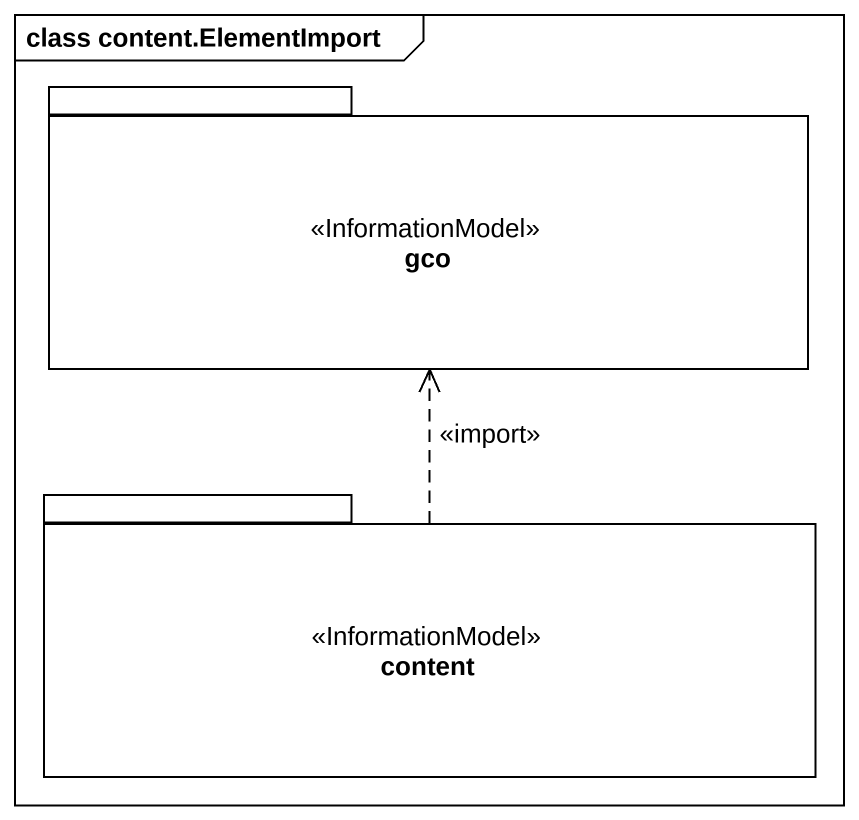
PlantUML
@startuml
mainframe class content.ElementImport
package gco <<InformationModel>> {
}
package content <<InformationModel>> {
}
content .up.> gco : <<import>>
@enduml
